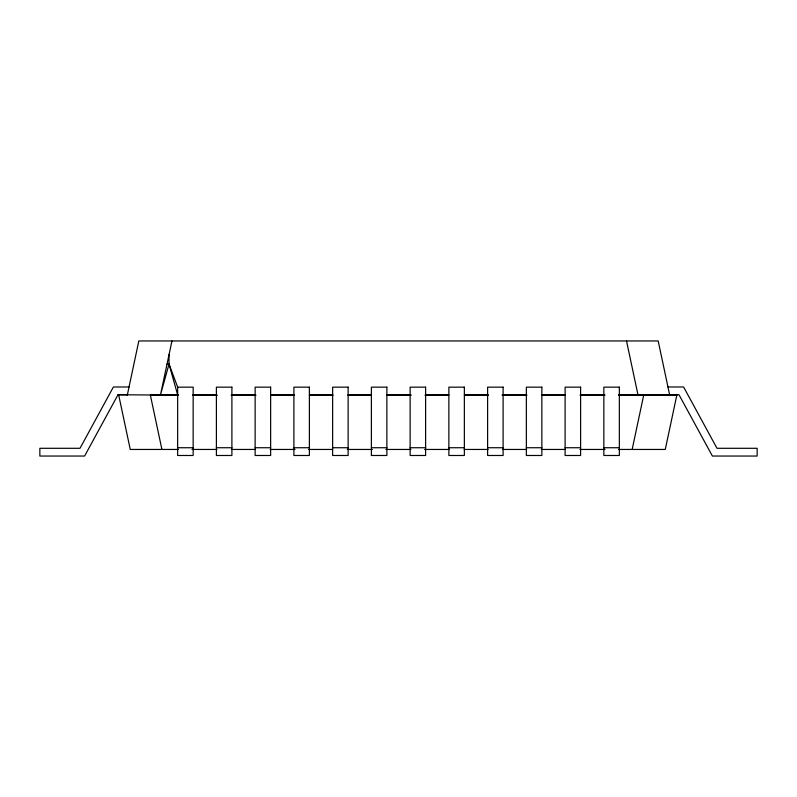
<?xml version="1.0" encoding="UTF-8"?>
<svg xmlns="http://www.w3.org/2000/svg" width="797" height="797" viewBox="0 0 797 797"><rect width="100%" height="100%" fill="white"/><g stroke="black" fill="none" stroke-linecap="round" stroke-linejoin="round"><path stroke-width="1.2" d="M127.291 395.202L138.817 340.957L658.183 340.957L669.659 394.963L676.812 395.202L665.276 449.448L618.472 449.448M171.943 340.957L160.406 395.202L169.034 364.06L169.034 354.635M632.16 449.448L643.687 395.202L669.659 394.963L619.349 394.913M127.39 394.734L118.006 394.734L84.612 456.043L39.85 456.043L39.85 448.293L80.009 448.293L113.403 386.983L129.034 386.983M169.034 395.202L177.651 394.913L169.034 364.06L167.031 364.06M178.488 395.013L150.384 395.202L161.921 449.448M667.966 386.983L683.597 386.983L716.991 448.293L757.15 448.293L757.15 456.043L712.388 456.043L678.994 394.734L669.61 394.734M177.651 387.163L193.153 387.163L193.153 455.486L177.651 455.486L177.651 387.163L169.034 364.06M193.153 394.913L216.395 394.913M231.897 394.913L255.14 394.913M270.641 394.913L293.894 394.913M309.385 394.913L332.638 394.913M348.13 394.913L371.382 394.913M386.874 394.913L410.126 394.913M425.618 394.913L448.87 394.913M487.615 394.913L464.362 394.913L488.023 394.953M503.106 394.913L526.359 394.913M541.86 394.913L565.103 394.913M580.605 394.913L603.847 394.913M118.006 394.734L177.721 395.202M192.635 395.202L217.481 395.202M231.15 395.202L256.006 395.202M270.92 395.202L294.521 395.202M309.435 395.202L333.046 395.202M347.96 395.202L371.561 395.202M386.475 395.202L411.332 395.202M424.99 395.202L448.601 395.202M464.761 395.202L488.362 395.202M502.03 395.202L526.887 395.202M541.801 395.202L565.402 395.202M580.316 395.202L603.927 395.202M618.831 395.202L676.812 395.202L672.01 394.884M177.651 447.735L193.153 447.735M216.395 447.735L231.897 447.735M255.14 447.735L270.641 447.735M293.894 447.735L309.385 447.735M332.638 447.735L348.13 447.735M371.382 447.735L386.874 447.735M410.126 447.735L425.618 447.735M448.87 447.735L464.362 447.735M487.615 447.735L503.106 447.735M526.359 447.735L541.86 447.735M565.103 447.735L580.605 447.735M603.847 447.735L619.349 447.735M178.309 449.448L130.26 449.448L118.733 395.202M191.997 449.448L216.874 449.448M231.578 449.448L255.438 449.448M270.143 449.448L295.029 449.448M308.708 449.448L332.568 449.448M347.273 449.448L372.378 449.448M385.838 449.448L410.943 449.448M424.622 449.448L449.508 449.448M464.213 449.448L488.073 449.448M502.777 449.448L526.638 449.448M541.342 449.448L565.203 449.448M579.907 449.448L605.003 449.448M502.967 394.973L526.628 395.013M541.571 395.033L565.232 395.073M580.176 395.103L605.082 395.143M618.781 395.163L643.687 395.202L618.791 395.023M626.522 340.957L638.058 395.202M231.897 387.163L216.395 387.163L216.395 455.486L231.897 455.486L231.897 387.163M270.641 387.163L255.14 387.163L255.14 455.486L270.641 455.486L270.641 387.163M309.385 387.163L293.894 387.163L293.894 455.486L309.385 455.486L309.385 387.163M348.13 387.163L332.638 387.163L332.638 455.486L348.13 455.486L348.13 387.163M386.874 387.163L371.382 387.163L371.382 455.486L386.874 455.486L386.874 387.163M425.618 387.163L410.126 387.163L410.126 455.486L425.618 455.486L425.618 387.163M464.362 387.163L448.87 387.163L448.87 455.486L464.362 455.486L464.362 387.163M503.106 387.163L487.615 387.163L487.615 455.486L503.106 455.486L503.106 387.163M541.86 387.163L526.359 387.163L526.359 455.486L541.86 455.486L541.86 387.163M580.605 387.163L565.103 387.163L565.103 455.486L580.605 455.486L580.605 387.163M619.349 387.163L603.847 387.163L603.847 455.486L619.349 455.486L619.349 387.163"/></g></svg>
